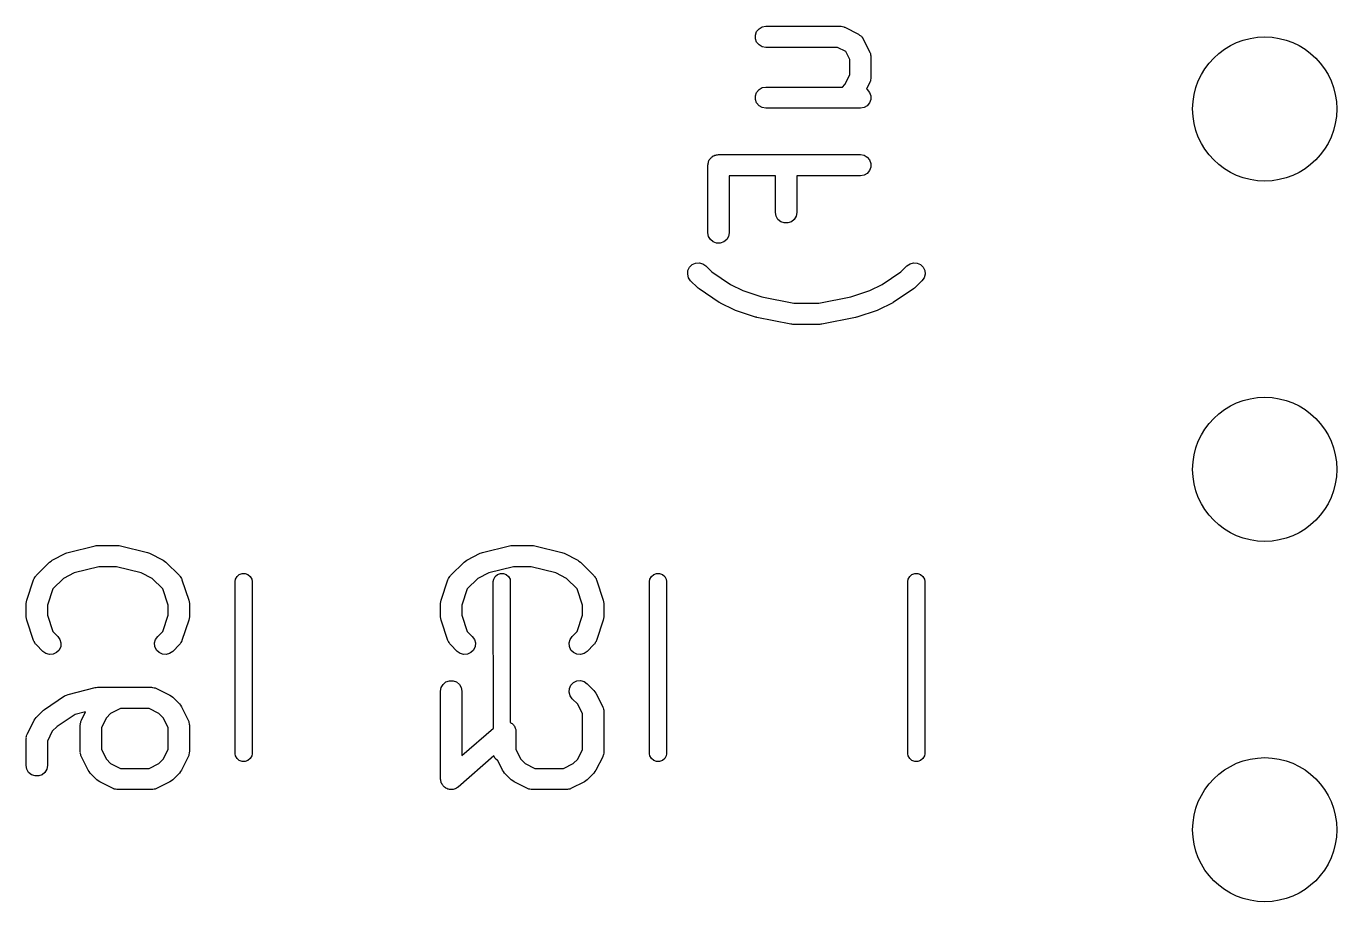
# Model space of a CAD drawing. Extents: x 84 to 155, y -171 to -35.
# Drawn here: x 145.96 to 155.19, y -76.83 to -70.66 of the extents above; entities that cross this region are included whole.
import ezdxf

# ---------------------------------------------------------------- set-up
doc = ezdxf.new("R2010")
doc.units = 0
doc.header["$MEASUREMENT"] = 0
doc.layers.add('BLACK', color=7, linetype='CONTINUOUS')

msp = doc.modelspace()

# ---------------------------------------------------------------- linework, layer by layer
at = {"layer": 'BLACK', "linetype": 'CONTINUOUS'}
for p, q in [((151.096, -70.7256), (151.105, -70.7011)), ((151.096, -70.7516), (151.096, -70.7256)), ((151.105, -70.7761), (151.096, -70.7516)), ((151.105, -70.7011), (151.122, -70.6811)), ((151.122, -70.6811), (151.144, -70.6681)), ((151.144, -70.6681), (151.17, -70.6636)), ((151.17, -70.6636), (151.694, -70.6636)), ((151.694, -70.6636), (151.698, -70.6643)), ((151.698, -70.6643), (151.702, -70.6641)), ((151.702, -70.6641), (151.711, -70.6666)), ((151.711, -70.6666), (151.719, -70.6681)), ((151.719, -70.6681), (151.723, -70.6703)), ((151.723, -70.6703), (151.727, -70.6715)), ((151.727, -70.6715), (151.822, -70.7191)), ((151.822, -70.7191), (151.831, -70.7257)), ((151.831, -70.7257), (151.84, -70.7318)), ((151.84, -70.7318), (151.842, -70.7334)), ((151.842, -70.7334), (151.843, -70.7346)), ((151.843, -70.7346), (151.849, -70.7438)), ((151.849, -70.7438), (151.856, -70.7527)), ((151.856, -70.7527), (151.903, -70.8479)), ((151.122, -70.796), (151.105, -70.7761)), ((151.144, -70.8091), (151.122, -70.796)), ((151.17, -70.8136), (151.144, -70.8091)), ((151.676, -70.8136), (151.17, -70.8136)), ((151.733, -70.8421), (151.676, -70.8136)), ((151.761, -70.8992), (151.733, -70.8421)), ((151.761, -71.0066), (151.761, -70.8992)), ((151.903, -70.8479), (151.905, -70.8521)), ((151.905, -70.8521), (151.907, -70.8558)), ((151.907, -70.8558), (151.908, -70.8645)), ((151.908, -70.8645), (151.911, -70.8729)), ((151.911, -70.8729), (151.911, -70.8772)), ((151.911, -70.8772), (151.911, -70.8815)), ((151.911, -70.8815), (151.911, -71.0243)), ((151.727, -71.0751), (151.761, -71.0066)), ((151.911, -71.0243), (151.911, -71.0286)), ((151.911, -71.0286), (151.911, -71.0329)), ((151.105, -71.1297), (151.122, -71.1097)), ((151.122, -71.1097), (151.144, -71.0967)), ((151.144, -71.0967), (151.17, -71.0922)), ((151.17, -71.0922), (151.71, -71.0922)), ((151.71, -71.0922), (151.727, -71.0751)), ((151.903, -71.0579), (151.879, -71.1066)), ((151.879, -71.1066), (151.885, -71.1097)), ((151.885, -71.1097), (151.901, -71.1297)), ((151.905, -71.0537), (151.903, -71.0579)), ((151.907, -71.05), (151.905, -71.0537)), ((151.908, -71.0413), (151.907, -71.05)), ((151.911, -71.0329), (151.908, -71.0413)), ((151.096, -71.1541), (151.105, -71.1297)), ((151.096, -71.1802), (151.096, -71.1541)), ((151.105, -71.2047), (151.096, -71.1802)), ((151.122, -71.2246), (151.105, -71.2047)), ((151.901, -71.2047), (151.885, -71.2246)), ((151.901, -71.1297), (151.91, -71.1541)), ((151.91, -71.1802), (151.901, -71.2047)), ((151.91, -71.1541), (151.91, -71.1802)), ((151.144, -71.2376), (151.122, -71.2246)), ((151.17, -71.2422), (151.144, -71.2376)), ((151.836, -71.2422), (151.17, -71.2422)), ((151.862, -71.2376), (151.836, -71.2422)), ((151.885, -71.2246), (151.862, -71.2376)), ((150.784, -71.5909), (150.788, -71.5859)), ((150.788, -71.5859), (150.794, -71.5826)), ((150.794, -71.5826), (150.799, -71.5784)), ((150.799, -71.5784), (150.805, -71.5762)), ((150.805, -71.5762), (150.811, -71.5729)), ((150.811, -71.5729), (150.817, -71.5717)), ((150.817, -71.5717), (150.823, -71.5695)), ((150.823, -71.5695), (150.83, -71.5695)), ((150.83, -71.5695), (150.836, -71.5684)), ((150.836, -71.5684), (151.836, -71.5684)), ((151.836, -71.5684), (151.862, -71.5729)), ((151.862, -71.5729), (151.885, -71.5859)), ((151.885, -71.5859), (151.901, -71.6059)), ((150.761, -71.6434), (150.763, -71.6369)), ((150.761, -72.1195), (150.761, -71.6434)), ((150.763, -71.6303), (150.765, -71.6242)), ((150.763, -71.6369), (150.763, -71.6303)), ((150.765, -71.6242), (150.766, -71.6177)), ((150.766, -71.6177), (150.769, -71.612)), ((150.769, -71.612), (150.771, -71.6059)), ((150.771, -71.6059), (150.776, -71.6008)), ((150.776, -71.6008), (150.779, -71.5951)), ((150.779, -71.5951), (150.784, -71.5909)), ((151.901, -71.6059), (151.91, -71.6303)), ((151.91, -71.6564), (151.901, -71.6809)), ((151.91, -71.6303), (151.91, -71.6564)), ((151.238, -71.7184), (150.911, -71.7184)), ((150.911, -71.7184), (150.911, -72.1195)), ((151.238, -71.9767), (151.238, -71.7184)), ((151.836, -71.7184), (151.388, -71.7184)), ((151.388, -71.7184), (151.388, -71.9767)), ((151.862, -71.7138), (151.836, -71.7184)), ((151.885, -71.7008), (151.862, -71.7138)), ((151.901, -71.6809), (151.885, -71.7008)), ((151.242, -72.0023), (151.238, -71.9767)), ((151.255, -72.0249), (151.242, -72.0023)), ((151.275, -72.0416), (151.255, -72.0249)), ((151.3, -72.0506), (151.275, -72.0416)), ((151.35, -72.0416), (151.326, -72.0506)), ((151.37, -72.0249), (151.35, -72.0416)), ((151.383, -72.0023), (151.37, -72.0249)), ((151.388, -71.9767), (151.383, -72.0023)), ((150.766, -72.1452), (150.761, -72.1195)), ((150.911, -72.1195), (150.907, -72.1452)), ((151.326, -72.0506), (151.3, -72.0506)), ((150.779, -72.1678), (150.766, -72.1452)), ((150.799, -72.1845), (150.779, -72.1678)), ((150.823, -72.1934), (150.799, -72.1845)), ((150.849, -72.1934), (150.823, -72.1934)), ((150.874, -72.1845), (150.849, -72.1934)), ((150.894, -72.1678), (150.874, -72.1845)), ((150.907, -72.1452), (150.894, -72.1678)), ((150.619, -72.4118), (150.621, -72.3858)), ((150.626, -72.437), (150.619, -72.4118)), ((150.621, -72.3858), (150.632, -72.3622)), ((150.632, -72.3622), (150.651, -72.3438)), ((150.651, -72.3438), (150.674, -72.3328)), ((150.674, -72.3328), (150.7, -72.3305)), ((150.7, -72.3305), (150.725, -72.3373)), ((150.725, -72.3373), (150.747, -72.3522)), ((150.747, -72.3522), (150.789, -72.3946)), ((150.789, -72.3946), (150.922, -72.4831)), ((151.989, -72.4831), (152.122, -72.3946)), ((152.122, -72.3946), (152.164, -72.3522)), ((152.164, -72.3522), (152.186, -72.3373)), ((152.186, -72.3373), (152.211, -72.3305)), ((152.211, -72.3305), (152.237, -72.3328)), ((152.237, -72.3328), (152.26, -72.3438)), ((152.26, -72.3438), (152.279, -72.3622)), ((152.279, -72.3622), (152.29, -72.3858)), ((152.292, -72.4118), (152.285, -72.437)), ((152.29, -72.3858), (152.292, -72.4118)), ((150.64, -72.4583), (150.626, -72.437)), ((150.688, -72.5059), (150.64, -72.4583)), ((150.694, -72.5102), (150.688, -72.5059)), ((150.7, -72.5153), (150.694, -72.5102)), ((150.922, -72.4831), (151.008, -72.5263)), ((151.903, -72.5263), (151.989, -72.4831)), ((152.217, -72.5102), (152.211, -72.5153)), ((152.223, -72.5059), (152.217, -72.5102)), ((152.27, -72.4583), (152.223, -72.5059)), ((152.285, -72.437), (152.27, -72.4583)), ((150.842, -72.6105), (150.7, -72.5153)), ((151.008, -72.5263), (151.141, -72.5707)), ((151.141, -72.5707), (151.368, -72.616)), ((151.543, -72.616), (151.769, -72.5707)), ((151.769, -72.5707), (151.903, -72.5263)), ((152.211, -72.5153), (152.068, -72.6105)), ((150.847, -72.6124), (150.842, -72.6105)), ((150.85, -72.6152), (150.847, -72.6124)), ((150.946, -72.6628), (150.85, -72.6152)), ((150.951, -72.6643), (150.946, -72.6628)), ((150.956, -72.6669), (150.951, -72.6643)), ((151.098, -72.7145), (150.956, -72.6669)), ((151.368, -72.616), (151.543, -72.616)), ((151.955, -72.6669), (151.812, -72.7145)), ((151.96, -72.6643), (151.955, -72.6669)), ((151.965, -72.6628), (151.96, -72.6643)), ((152.06, -72.6152), (151.965, -72.6628)), ((152.064, -72.6124), (152.06, -72.6152)), ((152.068, -72.6105), (152.064, -72.6124)), ((151.103, -72.7152), (151.098, -72.7145)), ((151.107, -72.7169), (151.103, -72.7152)), ((151.345, -72.7645), (151.107, -72.7169)), ((151.353, -72.7647), (151.345, -72.7645)), ((151.36, -72.766), (151.353, -72.7647)), ((151.551, -72.766), (151.36, -72.766)), ((151.558, -72.7647), (151.551, -72.766)), ((151.565, -72.7645), (151.558, -72.7647)), ((151.803, -72.7169), (151.565, -72.7645)), ((151.808, -72.7152), (151.803, -72.7169)), ((151.812, -72.7145), (151.808, -72.7152)), ((146.252, -74.3731), (146.442, -74.3255)), ((146.442, -74.3255), (146.451, -74.3249)), ((146.451, -74.3249), (146.46, -74.3233)), ((146.46, -74.3233), (146.603, -74.3233)), ((146.603, -74.3233), (146.612, -74.3249)), ((146.612, -74.3249), (146.621, -74.3255)), ((146.621, -74.3255), (146.812, -74.3731)), ((149.173, -74.3731), (149.363, -74.3255)), ((149.363, -74.3255), (149.372, -74.3249)), ((149.372, -74.3249), (149.381, -74.3233)), ((149.381, -74.3233), (149.524, -74.3233)), ((149.524, -74.3233), (149.533, -74.3249)), ((149.533, -74.3249), (149.542, -74.3255)), ((149.542, -74.3255), (149.733, -74.3731)), ((146.026, -74.5357), (146.122, -74.4405)), ((146.122, -74.4405), (146.132, -74.4336)), ((146.132, -74.4336), (146.141, -74.4264)), ((146.141, -74.4264), (146.236, -74.3788)), ((146.236, -74.3788), (146.244, -74.3765)), ((146.244, -74.3765), (146.252, -74.3731)), ((146.812, -74.3731), (146.819, -74.3765)), ((146.819, -74.3765), (146.827, -74.3788)), ((146.827, -74.3788), (146.923, -74.4264)), ((146.923, -74.4264), (146.932, -74.4336)), ((146.932, -74.4336), (146.942, -74.4405)), ((146.942, -74.4405), (147.037, -74.5357)), ((148.947, -74.5357), (149.043, -74.4405)), ((149.043, -74.4405), (149.053, -74.4336)), ((149.053, -74.4336), (149.062, -74.4264)), ((149.062, -74.4264), (149.157, -74.3788)), ((149.157, -74.3788), (149.165, -74.3765)), ((149.165, -74.3765), (149.173, -74.3731)), ((149.733, -74.3731), (149.74, -74.3765)), ((149.74, -74.3765), (149.748, -74.3788)), ((149.748, -74.3788), (149.844, -74.4264)), ((149.844, -74.4264), (149.853, -74.4336)), ((149.853, -74.4336), (149.863, -74.4405)), ((149.863, -74.4405), (149.958, -74.5357)), ((146.017, -74.5499), (146.021, -74.5421)), ((146.021, -74.5421), (146.024, -74.5393)), ((146.024, -74.5393), (146.026, -74.5357)), ((146.296, -74.5167), (146.219, -74.5552)), ((146.47, -74.4733), (146.296, -74.5167)), ((146.594, -74.4733), (146.47, -74.4733)), ((146.768, -74.5167), (146.594, -74.4733)), ((146.845, -74.5552), (146.768, -74.5167)), ((147.037, -74.5357), (147.04, -74.5393)), ((147.04, -74.5393), (147.043, -74.5421)), ((147.043, -74.5421), (147.047, -74.5499)), ((147.443, -74.5428), (147.459, -74.5292)), ((147.459, -74.5292), (147.479, -74.5219)), ((147.479, -74.5219), (147.5, -74.5219)), ((147.5, -74.5219), (147.52, -74.5292)), ((147.52, -74.5292), (147.536, -74.5428)), ((148.938, -74.5499), (148.942, -74.5421)), ((148.942, -74.5421), (148.945, -74.5393)), ((148.945, -74.5393), (148.947, -74.5357)), ((149.217, -74.5167), (149.14, -74.5552)), ((149.391, -74.4733), (149.217, -74.5167)), ((149.263, -74.5428), (149.279, -74.5292)), ((149.279, -74.5292), (149.299, -74.5219)), ((149.299, -74.5219), (149.32, -74.5219)), ((149.32, -74.5219), (149.34, -74.5292)), ((149.34, -74.5292), (149.356, -74.5428)), ((149.515, -74.4733), (149.391, -74.4733)), ((149.689, -74.5167), (149.515, -74.4733)), ((149.766, -74.5552), (149.689, -74.5167)), ((149.958, -74.5357), (149.961, -74.5393)), ((149.961, -74.5393), (149.964, -74.5421)), ((149.964, -74.5421), (149.968, -74.5499)), ((150.364, -74.5428), (150.38, -74.5292)), ((150.38, -74.5292), (150.4, -74.5219)), ((150.4, -74.5219), (150.421, -74.5219)), ((150.421, -74.5219), (150.441, -74.5292)), ((150.441, -74.5292), (150.457, -74.5428)), ((152.184, -74.5428), (152.2, -74.5292)), ((152.2, -74.5292), (152.22, -74.5219)), ((152.22, -74.5219), (152.241, -74.5219)), ((152.241, -74.5219), (152.261, -74.5292)), ((152.261, -74.5292), (152.277, -74.5428)), ((145.961, -74.7079), (146.008, -74.565)), ((146.008, -74.565), (146.01, -74.5612)), ((146.01, -74.5612), (146.012, -74.5571)), ((146.012, -74.5571), (146.017, -74.5499)), ((146.145, -74.6293), (146.107, -74.7438)), ((146.219, -74.5552), (146.145, -74.6293)), ((146.919, -74.6293), (146.845, -74.5552)), ((146.957, -74.7438), (146.919, -74.6293)), ((147.047, -74.5499), (147.052, -74.5571)), ((147.052, -74.5571), (147.053, -74.5612)), ((147.053, -74.5612), (147.055, -74.565)), ((147.055, -74.565), (147.103, -74.7079)), ((147.429, -74.5767), (147.432, -74.5611)), ((147.43, -75.7913), (147.429, -74.5767)), ((147.432, -74.5611), (147.443, -74.5428)), ((147.536, -74.5428), (147.547, -74.5611)), ((147.547, -74.5611), (147.549, -74.5767)), ((147.549, -74.5767), (147.549, -75.7913)), ((148.882, -74.7079), (148.929, -74.565)), ((148.929, -74.565), (148.931, -74.5612)), ((148.931, -74.5612), (148.933, -74.5571)), ((148.933, -74.5571), (148.938, -74.5499)), ((149.066, -74.6293), (149.028, -74.7438)), ((149.14, -74.5552), (149.066, -74.6293)), ((149.249, -74.5767), (149.252, -74.5611)), ((149.25, -75.6105), (149.249, -74.5767)), ((149.252, -74.5611), (149.263, -74.5428)), ((149.356, -74.5428), (149.367, -74.5611)), ((149.367, -74.5611), (149.369, -74.5767)), ((149.369, -74.5767), (149.369, -75.5708)), ((149.84, -74.6293), (149.766, -74.5552)), ((149.878, -74.7438), (149.84, -74.6293)), ((149.968, -74.5499), (149.973, -74.5571)), ((149.973, -74.5571), (149.974, -74.5612)), ((149.974, -74.5612), (149.976, -74.565)), ((149.976, -74.565), (150.024, -74.7079)), ((150.35, -74.5767), (150.353, -74.5611)), ((150.351, -75.7913), (150.35, -74.5767)), ((150.353, -74.5611), (150.364, -74.5428)), ((150.457, -74.5428), (150.468, -74.5611)), ((150.468, -74.5611), (150.47, -74.5767)), ((150.47, -74.5767), (150.47, -75.7913)), ((152.171, -74.5767), (152.173, -74.5611)), ((152.171, -75.7913), (152.171, -74.5767)), ((152.173, -74.5611), (152.184, -74.5428)), ((152.277, -74.5428), (152.288, -74.5611)), ((152.288, -74.5611), (152.29, -74.5767)), ((152.29, -74.5767), (152.29, -75.7913)), ((145.957, -74.7316), (145.959, -74.7198)), ((145.959, -74.7198), (145.961, -74.7079)), ((147.103, -74.7079), (147.105, -74.7198)), ((147.105, -74.7198), (147.107, -74.7316)), ((148.878, -74.7316), (148.88, -74.7198)), ((148.88, -74.7198), (148.882, -74.7079)), ((150.024, -74.7079), (150.026, -74.7198)), ((150.026, -74.7198), (150.028, -74.7316)), ((145.957, -74.8269), (145.957, -74.7316)), ((146.107, -74.7438), (146.107, -74.8147)), ((146.107, -74.8147), (146.145, -74.9292)), ((146.919, -74.9292), (146.957, -74.8147)), ((146.957, -74.8147), (146.957, -74.7438)), ((147.107, -74.7316), (147.107, -74.8269)), ((148.878, -74.8269), (148.878, -74.7316)), ((149.028, -74.7438), (149.028, -74.8147)), ((149.028, -74.8147), (149.066, -74.9292)), ((149.84, -74.9292), (149.878, -74.8147)), ((149.878, -74.8147), (149.878, -74.7438)), ((150.028, -74.7316), (150.028, -74.8269)), ((145.959, -74.8387), (145.957, -74.8269)), ((145.961, -74.8506), (145.959, -74.8387)), ((146.008, -74.9934), (145.961, -74.8506)), ((147.103, -74.8506), (147.055, -74.9934)), ((147.105, -74.8387), (147.103, -74.8506)), ((147.107, -74.8269), (147.105, -74.8387)), ((148.88, -74.8387), (148.878, -74.8269)), ((148.882, -74.8506), (148.88, -74.8387)), ((148.929, -74.9934), (148.882, -74.8506)), ((150.024, -74.8506), (149.976, -74.9934)), ((150.026, -74.8387), (150.024, -74.8506)), ((150.028, -74.8269), (150.026, -74.8387)), ((146.01, -74.9972), (146.008, -74.9934)), ((146.012, -75.0014), (146.01, -74.9972)), ((146.017, -75.0086), (146.012, -75.0014)), ((146.145, -74.9292), (146.18, -74.9643)), ((146.18, -74.9643), (146.195, -74.9856)), ((146.195, -74.9856), (146.202, -75.0108)), ((146.862, -75.0108), (146.869, -74.9856)), ((146.869, -74.9856), (146.884, -74.9643)), ((146.884, -74.9643), (146.919, -74.9292)), ((147.052, -75.0014), (147.047, -75.0086)), ((147.053, -74.9972), (147.052, -75.0014)), ((147.055, -74.9934), (147.053, -74.9972)), ((148.931, -74.9972), (148.929, -74.9934)), ((148.933, -75.0014), (148.931, -74.9972)), ((148.938, -75.0086), (148.933, -75.0014)), ((149.066, -74.9292), (149.101, -74.9643)), ((149.101, -74.9643), (149.116, -74.9856)), ((149.116, -74.9856), (149.123, -75.0108)), ((149.783, -75.0108), (149.79, -74.9856)), ((149.79, -74.9856), (149.805, -74.9643)), ((149.805, -74.9643), (149.84, -74.9292)), ((149.973, -75.0014), (149.968, -75.0086)), ((149.974, -74.9972), (149.973, -75.0014)), ((149.976, -74.9934), (149.974, -74.9972)), ((146.021, -75.0163), (146.017, -75.0086)), ((146.024, -75.0192), (146.021, -75.0163)), ((146.026, -75.0227), (146.024, -75.0192)), ((146.074, -75.0704), (146.026, -75.0227)), ((146.095, -75.0853), (146.074, -75.0704)), ((146.121, -75.092), (146.095, -75.0853)), ((146.147, -75.0898), (146.121, -75.092)), ((146.17, -75.0788), (146.147, -75.0898)), ((146.189, -75.0604), (146.17, -75.0788)), ((146.2, -75.0367), (146.189, -75.0604)), ((146.202, -75.0108), (146.2, -75.0367)), ((146.864, -75.0367), (146.862, -75.0108)), ((146.875, -75.0604), (146.864, -75.0367)), ((146.894, -75.0788), (146.875, -75.0604)), ((146.917, -75.0898), (146.894, -75.0788)), ((146.943, -75.092), (146.917, -75.0898)), ((146.968, -75.0853), (146.943, -75.092)), ((146.99, -75.0704), (146.968, -75.0853)), ((147.037, -75.0227), (146.99, -75.0704)), ((147.04, -75.0192), (147.037, -75.0227)), ((147.043, -75.0163), (147.04, -75.0192)), ((147.047, -75.0086), (147.043, -75.0163)), ((148.942, -75.0163), (148.938, -75.0086)), ((148.945, -75.0192), (148.942, -75.0163)), ((148.947, -75.0227), (148.945, -75.0192)), ((148.995, -75.0704), (148.947, -75.0227)), ((149.016, -75.0853), (148.995, -75.0704)), ((149.042, -75.092), (149.016, -75.0853)), ((149.068, -75.0898), (149.042, -75.092)), ((149.091, -75.0788), (149.068, -75.0898)), ((149.11, -75.0604), (149.091, -75.0788)), ((149.121, -75.0367), (149.11, -75.0604)), ((149.123, -75.0108), (149.121, -75.0367)), ((149.785, -75.0367), (149.783, -75.0108)), ((149.796, -75.0604), (149.785, -75.0367)), ((149.815, -75.0788), (149.796, -75.0604)), ((149.838, -75.0898), (149.815, -75.0788)), ((149.864, -75.092), (149.838, -75.0898)), ((149.889, -75.0853), (149.864, -75.092)), ((149.911, -75.0704), (149.889, -75.0853)), ((149.958, -75.0227), (149.911, -75.0704)), ((149.961, -75.0192), (149.958, -75.0227)), ((149.964, -75.0163), (149.961, -75.0192)), ((149.968, -75.0086), (149.964, -75.0163)), ((148.915, -75.2857), (148.94, -75.2768)), ((148.94, -75.2768), (148.966, -75.2768)), ((148.966, -75.2768), (148.99, -75.2857)), ((149.815, -75.2892), (149.838, -75.2782)), ((149.838, -75.2782), (149.864, -75.276)), ((149.864, -75.276), (149.889, -75.2827)), ((146.24, -75.3783), (146.252, -75.3731)), ((146.252, -75.3731), (146.442, -75.3255)), ((146.442, -75.3255), (146.451, -75.3249)), ((146.451, -75.3249), (146.46, -75.3233)), ((146.46, -75.3233), (146.841, -75.3233)), ((146.841, -75.3233), (146.846, -75.324)), ((146.846, -75.324), (146.85, -75.3238)), ((146.85, -75.3238), (146.858, -75.3263)), ((146.858, -75.3263), (146.867, -75.3278)), ((146.867, -75.3278), (146.871, -75.33)), ((146.871, -75.33), (146.875, -75.3312)), ((146.875, -75.3312), (146.97, -75.3788)), ((148.878, -75.3507), (148.882, -75.325)), ((148.878, -75.9697), (148.878, -75.3507)), ((148.882, -75.325), (148.895, -75.3025)), ((148.895, -75.3025), (148.915, -75.2857)), ((148.99, -75.2857), (149.01, -75.3025)), ((149.01, -75.3025), (149.023, -75.325)), ((149.023, -75.325), (149.028, -75.3507)), ((149.028, -75.3507), (149.028, -75.8044)), ((149.783, -75.3572), (149.785, -75.3313)), ((149.79, -75.3824), (149.783, -75.3572)), ((149.785, -75.3313), (149.796, -75.3076)), ((149.796, -75.3076), (149.815, -75.2892)), ((149.889, -75.2827), (149.911, -75.2976)), ((149.911, -75.2976), (149.958, -75.3453)), ((149.958, -75.3453), (149.965, -75.3551)), ((149.965, -75.3551), (149.972, -75.3647)), ((149.972, -75.3647), (150.02, -75.46)), ((146.086, -75.4787), (146.228, -75.3835)), ((146.228, -75.3835), (146.24, -75.3783)), ((146.97, -75.3788), (146.98, -75.386)), ((146.98, -75.386), (146.99, -75.3929)), ((146.99, -75.3929), (147.037, -75.4405)), ((147.037, -75.4405), (147.044, -75.4503)), ((147.044, -75.4503), (147.051, -75.46)), ((147.051, -75.46), (147.099, -75.5552)), ((149.805, -75.4037), (149.79, -75.3824)), ((149.844, -75.4427), (149.805, -75.4037)), ((149.878, -75.5112), (149.844, -75.4427)), ((150.02, -75.46), (150.021, -75.4641)), ((150.021, -75.4641), (150.023, -75.4679)), ((145.965, -75.6505), (146.012, -75.5552)), ((146.012, -75.5552), (146.02, -75.5456)), ((146.02, -75.5456), (146.026, -75.5357)), ((146.026, -75.5357), (146.074, -75.4881)), ((146.074, -75.4881), (146.08, -75.4839)), ((146.08, -75.4839), (146.086, -75.4787)), ((146.301, -75.5155), (146.175, -75.5994)), ((146.375, -75.497), (146.301, -75.5155)), ((146.345, -75.5594), (146.346, -75.5552)), ((146.346, -75.5552), (146.375, -75.497)), ((146.522, -75.5379), (146.488, -75.6065)), ((146.552, -75.5075), (146.522, -75.5379)), ((146.621, -75.4733), (146.552, -75.5075)), ((146.824, -75.4733), (146.621, -75.4733)), ((146.892, -75.5075), (146.824, -75.4733)), ((146.923, -75.5379), (146.892, -75.5075)), ((146.957, -75.6065), (146.923, -75.5379)), ((147.099, -75.5552), (147.1, -75.5594)), ((149.878, -75.7615), (149.878, -75.5112)), ((150.023, -75.4679), (150.025, -75.4765)), ((150.025, -75.4765), (150.027, -75.4849)), ((150.027, -75.4849), (150.027, -75.4893)), ((150.027, -75.4893), (150.028, -75.4935)), ((150.028, -75.4935), (150.028, -75.7792)), ((145.964, -75.6546), (145.965, -75.6505)), ((146.141, -75.6332), (146.107, -75.7017)), ((146.175, -75.5994), (146.141, -75.6332)), ((146.338, -75.5802), (146.341, -75.5718)), ((146.339, -75.5845), (146.338, -75.5802)), ((146.338, -75.5888), (146.339, -75.5845)), ((146.338, -75.7792), (146.338, -75.5888)), ((146.341, -75.5718), (146.342, -75.5631)), ((146.342, -75.5631), (146.345, -75.5594)), ((146.488, -75.6065), (146.488, -75.7615)), ((146.957, -75.7615), (146.957, -75.6065)), ((147.1, -75.5594), (147.102, -75.5631)), ((147.102, -75.5631), (147.104, -75.5718)), ((147.104, -75.5718), (147.106, -75.5802)), ((147.106, -75.5802), (147.106, -75.5845)), ((147.106, -75.5845), (147.107, -75.5888)), ((147.107, -75.5888), (147.107, -75.7792)), ((149.028, -75.8044), (149.25, -75.6105)), ((149.369, -75.5708), (149.371, -75.5714)), ((149.371, -75.5714), (149.376, -75.5752)), ((149.376, -75.5752), (149.381, -75.5779)), ((149.381, -75.5779), (149.386, -75.5835)), ((149.386, -75.5835), (149.391, -75.5882)), ((149.391, -75.5882), (149.394, -75.5932)), ((149.394, -75.5932), (149.398, -75.5975)), ((149.398, -75.5975), (149.401, -75.6044)), ((149.401, -75.6044), (149.404, -75.6107)), ((149.404, -75.6107), (149.405, -75.6164)), ((149.405, -75.6164), (149.407, -75.6218)), ((149.407, -75.6218), (149.408, -75.6292)), ((149.408, -75.6292), (149.409, -75.6364)), ((149.409, -75.6364), (149.409, -75.7615)), ((145.957, -75.6754), (145.96, -75.667)), ((145.958, -75.6797), (145.957, -75.6754)), ((145.957, -75.684), (145.958, -75.6797)), ((145.957, -75.8745), (145.957, -75.684)), ((145.96, -75.667), (145.961, -75.6583)), ((145.961, -75.6583), (145.964, -75.6546)), ((146.107, -75.7017), (146.107, -75.8745)), ((146.339, -75.7835), (146.338, -75.7792)), ((146.338, -75.7878), (146.339, -75.7835)), ((146.341, -75.7962), (146.338, -75.7878)), ((146.342, -75.8049), (146.341, -75.7962)), ((146.345, -75.8086), (146.342, -75.8049)), ((146.346, -75.8128), (146.345, -75.8086)), ((146.393, -75.908), (146.346, -75.8128)), ((146.488, -75.7615), (146.522, -75.83)), ((146.522, -75.83), (146.552, -75.8605)), ((146.892, -75.8605), (146.923, -75.83)), ((146.923, -75.83), (146.957, -75.7615)), ((147.099, -75.8128), (147.051, -75.908)), ((147.1, -75.8086), (147.099, -75.8128)), ((147.102, -75.8049), (147.1, -75.8086)), ((147.104, -75.7962), (147.102, -75.8049)), ((147.106, -75.7878), (147.104, -75.7962)), ((147.107, -75.7792), (147.106, -75.7835)), ((147.106, -75.7835), (147.106, -75.7878)), ((147.432, -75.8069), (147.43, -75.7913)), ((147.443, -75.8252), (147.432, -75.8069)), ((147.459, -75.8388), (147.443, -75.8252)), ((147.536, -75.8252), (147.52, -75.8388)), ((147.547, -75.8069), (147.536, -75.8252)), ((147.549, -75.7913), (147.547, -75.8069)), ((149.252, -75.8072), (149.002, -76.0262)), ((149.263, -75.8252), (149.252, -75.8072)), ((149.279, -75.8388), (149.263, -75.8252)), ((149.409, -75.7615), (149.443, -75.83)), ((149.443, -75.83), (149.473, -75.8605)), ((149.813, -75.8605), (149.844, -75.83)), ((149.844, -75.83), (149.878, -75.7615)), ((150.02, -75.8128), (149.972, -75.908)), ((150.021, -75.8086), (150.02, -75.8128)), ((150.023, -75.8049), (150.021, -75.8086)), ((150.025, -75.7962), (150.023, -75.8049)), ((150.027, -75.7878), (150.025, -75.7962)), ((150.028, -75.7792), (150.027, -75.7835)), ((150.027, -75.7835), (150.027, -75.7878)), ((150.353, -75.8069), (150.351, -75.7913)), ((150.364, -75.8252), (150.353, -75.8069)), ((150.38, -75.8388), (150.364, -75.8252)), ((150.457, -75.8252), (150.441, -75.8388)), ((150.468, -75.8069), (150.457, -75.8252)), ((150.47, -75.7913), (150.468, -75.8069)), ((152.173, -75.8069), (152.171, -75.7913)), ((152.184, -75.8252), (152.173, -75.8069)), ((152.2, -75.8388), (152.184, -75.8252)), ((152.277, -75.8252), (152.261, -75.8388)), ((152.288, -75.8069), (152.277, -75.8252)), ((152.29, -75.7913), (152.288, -75.8069)), ((145.961, -75.9001), (145.957, -75.8745)), ((145.974, -75.9227), (145.961, -75.9001)), ((145.994, -75.9394), (145.974, -75.9227)), ((146.089, -75.9227), (146.069, -75.9394)), ((146.102, -75.9001), (146.089, -75.9227)), ((146.107, -75.8745), (146.102, -75.9001)), ((146.401, -75.9177), (146.393, -75.908)), ((146.407, -75.9275), (146.401, -75.9177)), ((146.455, -75.9751), (146.407, -75.9275)), ((146.552, -75.8605), (146.621, -75.8947)), ((146.621, -75.8947), (146.824, -75.8947)), ((146.824, -75.8947), (146.892, -75.8605)), ((147.037, -75.9275), (146.99, -75.9751)), ((147.044, -75.9177), (147.037, -75.9275)), ((147.051, -75.908), (147.044, -75.9177)), ((147.479, -75.8461), (147.459, -75.8388)), ((147.5, -75.8461), (147.479, -75.8461)), ((147.52, -75.8388), (147.5, -75.8461)), ((149.28, -75.8392), (149.279, -75.8388)), ((149.314, -75.908), (149.28, -75.8392)), ((149.322, -75.9177), (149.314, -75.908)), ((149.328, -75.9275), (149.322, -75.9177)), ((149.376, -75.9751), (149.328, -75.9275)), ((149.473, -75.8605), (149.542, -75.8947)), ((149.542, -75.8947), (149.745, -75.8947)), ((149.745, -75.8947), (149.813, -75.8605)), ((149.958, -75.9275), (149.911, -75.9751)), ((149.965, -75.9177), (149.958, -75.9275)), ((149.972, -75.908), (149.965, -75.9177)), ((150.4, -75.8461), (150.38, -75.8388)), ((150.421, -75.8461), (150.4, -75.8461)), ((150.441, -75.8388), (150.421, -75.8461)), ((152.22, -75.8461), (152.2, -75.8388)), ((152.241, -75.8461), (152.22, -75.8461)), ((152.261, -75.8388), (152.241, -75.8461)), ((146.019, -75.9483), (145.994, -75.9394)), ((146.045, -75.9483), (146.019, -75.9483)), ((146.069, -75.9394), (146.045, -75.9483)), ((146.465, -75.982), (146.455, -75.9751)), ((146.475, -75.9892), (146.465, -75.982)), ((146.57, -76.0368), (146.475, -75.9892)), ((146.97, -75.9892), (146.875, -76.0368)), ((146.98, -75.982), (146.97, -75.9892)), ((146.99, -75.9751), (146.98, -75.982)), ((148.879, -75.9769), (148.878, -75.9697)), ((148.879, -75.9843), (148.879, -75.9769)), ((148.881, -75.9897), (148.879, -75.9843)), ((148.882, -75.9954), (148.881, -75.9897)), ((148.886, -76.0017), (148.882, -75.9954)), ((148.889, -76.0085), (148.886, -76.0017)), ((148.893, -76.0129), (148.889, -76.0085)), ((148.895, -76.0179), (148.893, -76.0129)), ((148.901, -76.0226), (148.895, -76.0179)), ((149.386, -75.982), (149.376, -75.9751)), ((149.396, -75.9892), (149.386, -75.982)), ((149.491, -76.0368), (149.396, -75.9892)), ((149.891, -75.9892), (149.796, -76.0368)), ((149.901, -75.982), (149.891, -75.9892)), ((149.911, -75.9751), (149.901, -75.982)), ((146.574, -76.038), (146.57, -76.0368)), ((146.578, -76.0402), (146.574, -76.038)), ((146.586, -76.0417), (146.578, -76.0402)), ((146.595, -76.0442), (146.586, -76.0417)), ((146.599, -76.044), (146.595, -76.0442)), ((146.603, -76.0447), (146.599, -76.044)), ((146.841, -76.0447), (146.603, -76.0447)), ((146.846, -76.044), (146.841, -76.0447)), ((146.85, -76.0442), (146.846, -76.044)), ((146.858, -76.0417), (146.85, -76.0442)), ((146.867, -76.0402), (146.858, -76.0417)), ((146.871, -76.038), (146.867, -76.0402)), ((146.875, -76.0368), (146.871, -76.038)), ((148.906, -76.0282), (148.901, -76.0226)), ((148.911, -76.0309), (148.906, -76.0282)), ((148.915, -76.0347), (148.911, -76.0309)), ((148.922, -76.0372), (148.915, -76.0347)), ((148.929, -76.0407), (148.922, -76.0372)), ((148.934, -76.0416), (148.929, -76.0407)), ((148.94, -76.0436), (148.934, -76.0416)), ((148.947, -76.0436), (148.94, -76.0436)), ((148.954, -76.0447), (148.947, -76.0436)), ((148.96, -76.0436), (148.954, -76.0447)), ((148.966, -76.0436), (148.96, -76.0436)), ((148.973, -76.0411), (148.966, -76.0436)), ((148.98, -76.0396), (148.973, -76.0411)), ((148.985, -76.0366), (148.98, -76.0396)), ((148.99, -76.0347), (148.985, -76.0366)), ((148.996, -76.03), (148.99, -76.0347)), ((149.002, -76.0262), (148.996, -76.03)), ((149.495, -76.038), (149.491, -76.0368)), ((149.499, -76.0402), (149.495, -76.038)), ((149.507, -76.0417), (149.499, -76.0402)), ((149.516, -76.0442), (149.507, -76.0417)), ((149.52, -76.044), (149.516, -76.0442)), ((149.524, -76.0447), (149.52, -76.044)), ((149.762, -76.0447), (149.524, -76.0447)), ((149.767, -76.044), (149.762, -76.0447)), ((149.771, -76.0442), (149.767, -76.044)), ((149.779, -76.0417), (149.771, -76.0442)), ((149.788, -76.0402), (149.779, -76.0417)), ((149.792, -76.038), (149.788, -76.0402)), ((149.796, -76.0368), (149.792, -76.038))]:
    msp.add_line(p, q, dxfattribs=at)
at = {"layer": 'BLACK'}
for centre in [(154.686, -71.247), (154.686, -73.787), (154.686, -76.327)]:
    msp.add_circle(centre, 0.508, dxfattribs=at)

doc.saveas('drawing.dxf')
